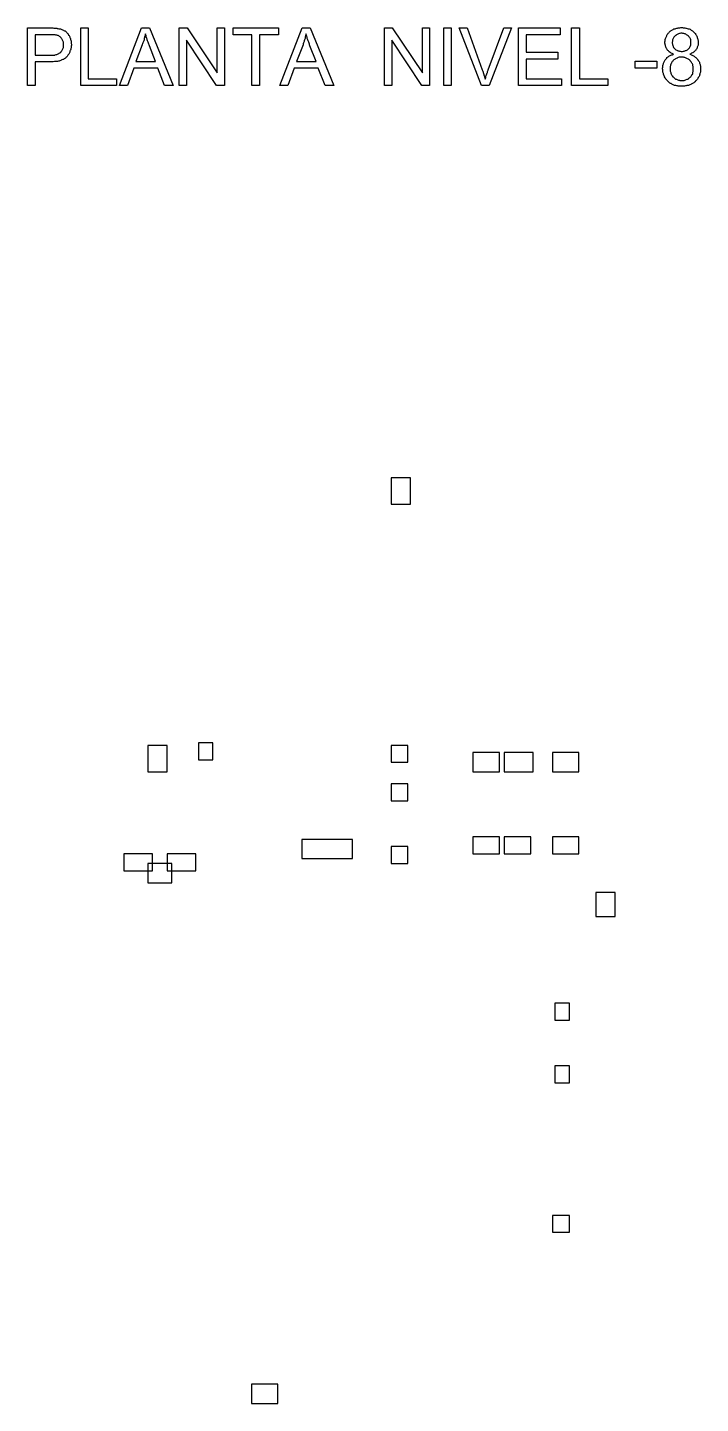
# Model space of a CAD drawing. Extents: x 60 to 159, y 56 to 257.
import ezdxf

# ---------------------------------------------------------------- set-up
doc = ezdxf.new("R2010")
doc.units = 0
doc.header["$MEASUREMENT"] = 0
doc.layers.add('C00-00-00-BLACK', color=7, linetype='Continuous')

msp = doc.modelspace()

# ---------------------------------------------------------------- linework, layer by layer
at = {"layer": 'C00-00-00-BLACK'}
for points in [[(60.3525, 248.624), (60.3525, 257.048), (63.5275, 257.048), (63.6556, 257.048), (63.8253, 257.048), (63.9519, 257.048), (64.0789, 257.048), (64.2056, 257.006), (64.2895, 257.006), (64.4179, 257.006), (64.5019, 257.006), (64.6285, 257.006), (64.7139, 256.963), (64.7982, 256.963), (64.7982, 256.963), (64.9249, 256.921), (65.0515, 256.921), (65.1799, 256.879), (65.2639, 256.836), (65.3905, 256.795), (65.4763, 256.752), (65.6029, 256.709), (65.6869, 256.667), (65.7722, 256.625), (65.8566, 256.582), (65.9419, 256.497), (66.0259, 256.456), (66.1098, 256.37), (66.1529, 256.286), (66.2383, 256.201), (66.3222, 256.117), (66.3649, 255.99), (66.4489, 255.904), (66.4916, 255.82), (66.5346, 255.736), (66.5759, 255.651), (66.6186, 255.567), (66.6612, 255.439), (66.6612, 255.355), (66.7025, 255.228), (66.7452, 255.101), (66.7452, 255.016), (66.7452, 254.889), (66.7452, 254.762), (66.7879, 254.635), (66.7879, 254.593), (66.7879, 254.508), (66.7452, 254.38), (66.7452, 254.254), (66.7452, 254.127), (66.7025, 254.043), (66.7025, 253.916), (66.6612, 253.788), (66.6186, 253.704), (66.5759, 253.62), (66.5346, 253.492), (66.4916, 253.407), (66.4489, 253.281), (66.4062, 253.195), (66.3222, 253.111), (66.2795, 253.026), (66.1956, 252.942), (66.1529, 252.858), (66.0686, 252.772), (66.0259, 252.729), (65.9832, 252.688), (65.8992, 252.603), (65.8139, 252.561), (65.7296, 252.519), (65.6869, 252.476), (65.6029, 252.433), (65.5175, 252.392), (65.3905, 252.349), (65.3066, 252.306), (65.2212, 252.264), (65.0946, 252.222), (65.0102, 252.18), (64.8836, 252.18), (64.7555, 252.137), (64.6712, 252.137), (64.5446, 252.096), (64.4179, 252.096), (64.2895, 252.096), (64.1216, 252.053), (63.9932, 252.053), (63.8665, 252.053), (63.6972, 252.053), (63.6129, 252.053), (61.4535, 252.053), (61.4535, 248.624), (60.3525, 248.624)], [(61.4535, 253.026), (63.6556, 253.026), (63.7826, 253.026), (63.9092, 253.068), (64.0789, 253.068), (64.2056, 253.068), (64.3322, 253.068), (64.4179, 253.111), (64.5446, 253.154), (64.6285, 253.154), (64.7555, 253.195), (64.8409, 253.238), (64.9249, 253.281), (65.0102, 253.322), (65.0946, 253.365), (65.1372, 253.407), (65.1799, 253.45), (65.2639, 253.534), (65.3066, 253.577), (65.3905, 253.661), (65.4332, 253.788), (65.4763, 253.873), (65.5175, 253.957), (65.5602, 254.084), (65.6029, 254.169), (65.6029, 254.296), (65.6029, 254.423), (65.6029, 254.55), (65.6029, 254.593), (65.6029, 254.678), (65.6029, 254.805), (65.6029, 254.932), (65.5602, 255.058), (65.5175, 255.142), (65.4763, 255.228), (65.4332, 255.355), (65.3905, 255.439), (65.3479, 255.481), (65.3066, 255.567), (65.2212, 255.651), (65.1372, 255.736), (65.0515, 255.778), (64.9249, 255.863), (64.8409, 255.904), (64.7555, 255.947), (64.6712, 255.99), (64.5859, 255.99), (64.5019, 255.99), (64.4179, 256.033), (64.2895, 256.033), (64.2056, 256.033), (64.0789, 256.033), (63.9519, 256.033), (63.7826, 256.033), (63.6129, 256.033), (63.6129, 256.033), (61.4535, 256.033), (61.4535, 253.026)], [(68.1426, 248.624), (68.1426, 257.048), (69.2436, 257.048), (69.2436, 249.597), (73.3915, 249.597), (73.3915, 248.624), (68.1426, 248.624)], [(73.8145, 248.624), (77.0322, 257.048), (78.2175, 257.048), (81.6889, 248.624), (80.4196, 248.624), (79.4452, 251.164), (75.9312, 251.164), (75.0013, 248.624), (73.8145, 248.624)], [(76.2275, 252.096), (79.1062, 252.096), (78.2175, 254.423), (78.1763, 254.55), (78.1332, 254.678), (78.0479, 254.805), (78.0066, 254.932), (77.9639, 255.058), (77.9212, 255.142), (77.8799, 255.271), (77.8799, 255.397), (77.8372, 255.481), (77.7946, 255.608), (77.7515, 255.694), (77.7102, 255.778), (77.7102, 255.904), (77.6676, 255.99), (77.6249, 256.074), (77.6249, 256.159), (77.6249, 256.159), (77.5836, 256.033), (77.5836, 255.947), (77.5409, 255.82), (77.4982, 255.694), (77.4982, 255.608), (77.4555, 255.481), (77.4139, 255.397), (77.4139, 255.271), (77.3712, 255.142), (77.3285, 255.058), (77.2859, 254.932), (77.2446, 254.846), (77.2019, 254.719), (77.1592, 254.593), (77.1592, 254.55), (76.2275, 252.096)], [(82.5775, 248.624), (82.5775, 257.048), (83.7212, 257.048), (88.1242, 250.445), (88.1242, 257.048), (89.1826, 257.048), (89.1826, 248.624), (88.0389, 248.624), (83.6359, 255.228), (83.6359, 248.624), (82.5775, 248.624)], [(93.2035, 248.624), (93.2035, 256.033), (90.4515, 256.033), (90.4515, 257.048), (97.0979, 257.048), (97.0979, 256.033), (94.3046, 256.033), (94.3046, 248.624), (93.2035, 248.624)], [(97.3102, 248.624), (100.569, 257.048), (101.756, 257.048), (105.227, 248.624), (103.957, 248.624), (102.941, 251.164), (99.4269, 251.164), (98.4952, 248.624), (97.3102, 248.624)], [(99.7659, 252.096), (102.602, 252.096), (101.713, 254.423), (101.67, 254.55), (101.628, 254.678), (101.586, 254.805), (101.544, 254.932), (101.501, 255.058), (101.46, 255.142), (101.417, 255.271), (101.374, 255.397), (101.331, 255.481), (101.331, 255.608), (101.29, 255.694), (101.247, 255.778), (101.205, 255.904), (101.205, 255.99), (101.163, 256.074), (101.121, 256.159), (101.121, 256.159), (101.121, 256.033), (101.078, 255.947), (101.078, 255.82), (101.035, 255.694), (100.994, 255.608), (100.994, 255.481), (100.951, 255.397), (100.908, 255.271), (100.867, 255.142), (100.867, 255.058), (100.824, 254.932), (100.782, 254.846), (100.739, 254.719), (100.697, 254.593), (100.697, 254.55), (99.7659, 252.096)], [(112.635, 248.624), (112.635, 257.048), (113.778, 257.048), (118.181, 250.445), (118.181, 257.048), (119.239, 257.048), (119.239, 248.624), (118.097, 248.624), (113.694, 255.228), (113.694, 248.624), (112.635, 248.624)], [(121.313, 248.624), (121.313, 257.048), (122.414, 257.048), (122.414, 248.624), (121.313, 248.624)], [(126.817, 248.624), (123.556, 257.048), (124.743, 257.048), (126.944, 250.909), (126.986, 250.825), (127.028, 250.698), (127.07, 250.571), (127.07, 250.486), (127.113, 250.359), (127.156, 250.232), (127.197, 250.147), (127.24, 250.02), (127.283, 249.936), (127.283, 249.809), (127.325, 249.724), (127.367, 249.597), (127.367, 249.554), (127.409, 249.64), (127.452, 249.767), (127.452, 249.893), (127.493, 249.979), (127.536, 250.106), (127.579, 250.19), (127.622, 250.317), (127.663, 250.445), (127.706, 250.529), (127.706, 250.656), (127.748, 250.741), (127.79, 250.868), (127.832, 250.909), (130.119, 257.048), (131.22, 257.048), (127.959, 248.624), (126.817, 248.624)], [(132.278, 248.624), (132.278, 257.048), (138.332, 257.048), (138.332, 256.033), (133.378, 256.033), (133.378, 253.492), (138.035, 253.492), (138.035, 252.476), (133.378, 252.476), (133.378, 249.597), (138.543, 249.597), (138.543, 248.624), (132.278, 248.624)], [(140.025, 248.624), (140.025, 257.048), (141.168, 257.048), (141.168, 249.597), (145.317, 249.597), (145.317, 248.624), (140.025, 248.624)], [(154.969, 253.195), (154.842, 253.238), (154.757, 253.281), (154.63, 253.322), (154.544, 253.407), (154.46, 253.45), (154.333, 253.534), (154.248, 253.577), (154.207, 253.661), (154.121, 253.746), (154.037, 253.831), (154.037, 253.873), (153.952, 253.957), (153.91, 254.043), (153.868, 254.127), (153.825, 254.254), (153.784, 254.339), (153.784, 254.466), (153.741, 254.593), (153.741, 254.678), (153.698, 254.805), (153.698, 254.889), (153.698, 255.016), (153.741, 255.142), (153.741, 255.271), (153.741, 255.355), (153.784, 255.481), (153.825, 255.567), (153.868, 255.694), (153.91, 255.778), (153.952, 255.863), (153.995, 255.99), (154.037, 256.074), (154.121, 256.159), (154.164, 256.243), (154.248, 256.329), (154.333, 256.413), (154.376, 256.456), (154.46, 256.54), (154.544, 256.582), (154.63, 256.667), (154.714, 256.709), (154.799, 256.752), (154.883, 256.795), (155.01, 256.879), (155.096, 256.921), (155.18, 256.921), (155.306, 256.963), (155.435, 257.006), (155.519, 257.006), (155.645, 257.048), (155.772, 257.048), (155.9, 257.048), (156.027, 257.091), (156.154, 257.091), (156.281, 257.091), (156.365, 257.048), (156.493, 257.048), (156.62, 257.048), (156.746, 257.006), (156.831, 257.006), (156.959, 256.963), (157.085, 256.921), (157.17, 256.921), (157.255, 256.879), (157.382, 256.836), (157.466, 256.752), (157.551, 256.709), (157.635, 256.667), (157.719, 256.582), (157.805, 256.54), (157.889, 256.456), (157.889, 256.456), (157.974, 256.37), (158.058, 256.286), (158.144, 256.201), (158.228, 256.074), (158.271, 255.99), (158.313, 255.904), (158.355, 255.82), (158.44, 255.694), (158.44, 255.608), (158.481, 255.481), (158.524, 255.397), (158.524, 255.271), (158.567, 255.185), (158.567, 255.058), (158.567, 254.932), (158.567, 254.889), (158.567, 254.762), (158.567, 254.635), (158.567, 254.508), (158.524, 254.423), (158.481, 254.296), (158.44, 254.212), (158.397, 254.084), (158.355, 254), (158.313, 253.916), (158.271, 253.873), (158.228, 253.788), (158.144, 253.704), (158.058, 253.62), (157.974, 253.534), (157.889, 253.492), (157.805, 253.407), (157.719, 253.365), (157.593, 253.322), (157.508, 253.238), (157.382, 253.195), (157.339, 253.195), (157.466, 253.154), (157.551, 253.111), (157.678, 253.068), (157.805, 252.984), (157.889, 252.942), (157.974, 252.899), (158.058, 252.815), (158.144, 252.772), (158.228, 252.688), (158.313, 252.603), (158.397, 252.519), (158.481, 252.433), (158.524, 252.392), (158.567, 252.264), (158.651, 252.18), (158.694, 252.096), (158.736, 252.01), (158.778, 251.883), (158.82, 251.799), (158.863, 251.671), (158.863, 251.587), (158.906, 251.46), (158.906, 251.333), (158.906, 251.205), (158.906, 251.121), (158.906, 251.037), (158.906, 250.909), (158.906, 250.782), (158.906, 250.698), (158.906, 250.571), (158.863, 250.445), (158.82, 250.359), (158.82, 250.232), (158.778, 250.147), (158.736, 250.02), (158.694, 249.936), (158.651, 249.851), (158.567, 249.767), (158.524, 249.64), (158.481, 249.554), (158.397, 249.47), (158.313, 249.386), (158.228, 249.301), (158.185, 249.217), (158.144, 249.217), (158.101, 249.131), (158.017, 249.089), (157.932, 249.005), (157.847, 248.962), (157.719, 248.878), (157.635, 248.835), (157.551, 248.792), (157.466, 248.751), (157.339, 248.708), (157.255, 248.666), (157.127, 248.624), (157.043, 248.582), (156.916, 248.582), (156.831, 248.539), (156.704, 248.539), (156.577, 248.496), (156.45, 248.496), (156.323, 248.496), (156.238, 248.496), (156.154, 248.496), (156.027, 248.496), (155.9, 248.496), (155.772, 248.496), (155.645, 248.496), (155.561, 248.539), (155.435, 248.539), (155.306, 248.582), (155.222, 248.624), (155.096, 248.624), (155.01, 248.666), (154.883, 248.708), (154.799, 248.751), (154.714, 248.792), (154.63, 248.878), (154.503, 248.921), (154.418, 248.962), (154.333, 249.047), (154.248, 249.089), (154.164, 249.174), (154.121, 249.217), (154.08, 249.301), (153.995, 249.386), (153.91, 249.47), (153.825, 249.554), (153.784, 249.64), (153.741, 249.724), (153.656, 249.851), (153.614, 249.936), (153.571, 250.02), (153.529, 250.147), (153.486, 250.232), (153.486, 250.359), (153.445, 250.445), (153.402, 250.571), (153.402, 250.698), (153.402, 250.782), (153.402, 250.909), (153.359, 251.037), (153.359, 251.079), (153.359, 251.164), (153.402, 251.291), (153.402, 251.418), (153.402, 251.544), (153.445, 251.671), (153.486, 251.757), (153.486, 251.883), (153.529, 251.967), (153.571, 252.053), (153.614, 252.18), (153.698, 252.264), (153.741, 252.349), (153.784, 252.433), (153.868, 252.519), (153.952, 252.603), (153.995, 252.688), (154.08, 252.772), (154.164, 252.815), (154.248, 252.899), (154.376, 252.942), (154.46, 252.984), (154.544, 253.026), (154.672, 253.111), (154.799, 253.111), (154.883, 253.154), (154.969, 253.195), (154.969, 253.195)], [(154.757, 254.932), (154.757, 254.805), (154.799, 254.719), (154.799, 254.593), (154.842, 254.466), (154.883, 254.38), (154.926, 254.296), (154.969, 254.169), (155.053, 254.084), (155.096, 254), (155.138, 253.957), (155.222, 253.873), (155.306, 253.831), (155.435, 253.788), (155.519, 253.704), (155.603, 253.661), (155.731, 253.661), (155.815, 253.62), (155.942, 253.62), (156.068, 253.577), (156.154, 253.577), (156.281, 253.577), (156.407, 253.62), (156.493, 253.62), (156.62, 253.661), (156.704, 253.704), (156.831, 253.746), (156.916, 253.788), (157, 253.831), (157.085, 253.916), (157.127, 253.957), (157.212, 254.043), (157.296, 254.127), (157.339, 254.212), (157.382, 254.339), (157.423, 254.423), (157.466, 254.55), (157.508, 254.635), (157.508, 254.762), (157.508, 254.889), (157.508, 254.889), (157.508, 255.016), (157.508, 255.101), (157.466, 255.228), (157.466, 255.312), (157.423, 255.439), (157.382, 255.524), (157.296, 255.608), (157.255, 255.736), (157.17, 255.82), (157.127, 255.863), (157.043, 255.904), (156.959, 255.99), (156.873, 256.033), (156.746, 256.117), (156.661, 256.159), (156.577, 256.159), (156.45, 256.201), (156.323, 256.201), (156.238, 256.243), (156.154, 256.243), (156.027, 256.243), (155.9, 256.201), (155.815, 256.201), (155.688, 256.159), (155.603, 256.117), (155.476, 256.074), (155.392, 256.033), (155.306, 255.947), (155.222, 255.904), (155.18, 255.863), (155.096, 255.778), (155.01, 255.694), (154.969, 255.567), (154.883, 255.481), (154.842, 255.397), (154.799, 255.271), (154.799, 255.185), (154.799, 255.058), (154.757, 254.932), (154.757, 254.932), (154.757, 254.932)], [(149.338, 251.164), (149.338, 252.18), (152.513, 252.18), (152.513, 251.164), (149.338, 251.164)], [(154.46, 251.037), (154.46, 250.952), (154.46, 250.825), (154.46, 250.698), (154.503, 250.613), (154.544, 250.486), (154.544, 250.402), (154.63, 250.275), (154.672, 250.19), (154.714, 250.106), (154.757, 250.02), (154.842, 249.893), (154.926, 249.851), (155.01, 249.767), (155.096, 249.683), (155.18, 249.597), (155.265, 249.554), (155.392, 249.513), (155.476, 249.47), (155.603, 249.428), (155.688, 249.386), (155.815, 249.386), (155.9, 249.344), (156.027, 249.344), (156.154, 249.344), (156.154, 249.344), (156.281, 249.344), (156.407, 249.344), (156.534, 249.344), (156.62, 249.386), (156.746, 249.428), (156.831, 249.47), (156.959, 249.513), (157.043, 249.554), (157.127, 249.597), (157.212, 249.683), (157.296, 249.724), (157.382, 249.809), (157.382, 249.809), (157.466, 249.893), (157.551, 249.979), (157.593, 250.063), (157.635, 250.147), (157.719, 250.232), (157.762, 250.359), (157.805, 250.445), (157.805, 250.571), (157.847, 250.656), (157.847, 250.782), (157.847, 250.909), (157.847, 251.037), (157.847, 251.121), (157.847, 251.248), (157.847, 251.375), (157.805, 251.503), (157.805, 251.587), (157.762, 251.671), (157.719, 251.799), (157.635, 251.883), (157.593, 251.967), (157.551, 252.053), (157.466, 252.137), (157.382, 252.222), (157.382, 252.264), (157.296, 252.349), (157.212, 252.392), (157.127, 252.476), (157, 252.519), (156.916, 252.561), (156.831, 252.603), (156.704, 252.645), (156.62, 252.688), (156.493, 252.688), (156.407, 252.729), (156.281, 252.729), (156.154, 252.729), (156.111, 252.729), (156.027, 252.729), (155.9, 252.729), (155.772, 252.729), (155.645, 252.688), (155.561, 252.645), (155.476, 252.603), (155.349, 252.561), (155.265, 252.519), (155.18, 252.476), (155.096, 252.392), (155.01, 252.349), (154.926, 252.264), (154.842, 252.18), (154.757, 252.096), (154.714, 252.01), (154.672, 251.926), (154.587, 251.799), (154.544, 251.714), (154.503, 251.587), (154.503, 251.503), (154.46, 251.375), (154.46, 251.291), (154.46, 251.164), (154.46, 251.037), (154.46, 251.037)], [(113.594, 187.325), (116.417, 187.325), (116.417, 191.206), (113.594, 191.206), (113.594, 187.325)], [(77.9639, 148.167), (80.7861, 148.167), (80.7861, 152.047), (77.9639, 152.047), (77.9639, 148.167)], [(85.3722, 149.931), (87.4889, 149.931), (87.4889, 152.4), (85.3722, 152.4), (85.3722, 149.931)], [(113.594, 149.578), (116.064, 149.578), (116.064, 152.047), (113.594, 152.047), (113.594, 149.578)], [(125.589, 148.167), (129.469, 148.167), (129.469, 150.989), (125.589, 150.989), (125.589, 148.167)], [(130.175, 148.167), (134.408, 148.167), (134.408, 150.989), (130.175, 150.989), (130.175, 148.167)], [(137.231, 148.167), (141.111, 148.167), (141.111, 150.989), (137.231, 150.989), (137.231, 148.167)], [(113.594, 143.933), (116.064, 143.933), (116.064, 146.403), (113.594, 146.403), (113.594, 143.933)], [(100.542, 135.467), (107.95, 135.467), (107.95, 138.289), (100.542, 138.289), (100.542, 135.467)], [(113.594, 134.761), (116.064, 134.761), (116.064, 137.231), (113.594, 137.231), (113.594, 134.761)], [(125.589, 136.172), (129.469, 136.172), (129.469, 138.642), (125.589, 138.642), (125.589, 136.172)], [(130.175, 136.172), (134.056, 136.172), (134.056, 138.642), (130.175, 138.642), (130.175, 136.172)], [(137.231, 136.172), (141.111, 136.172), (141.111, 138.642), (137.231, 138.642), (137.231, 136.172)], [(74.4361, 133.703), (78.6694, 133.703), (78.6694, 136.172), (74.4361, 136.172), (74.4361, 133.703)], [(80.7861, 133.703), (85.0194, 133.703), (85.0194, 136.172), (80.7861, 136.172), (80.7861, 133.703)], [(77.9639, 131.939), (81.4917, 131.939), (81.4917, 134.761), (77.9639, 134.761), (77.9639, 131.939)], [(143.581, 127), (146.403, 127), (146.403, 130.528), (143.581, 130.528), (143.581, 127)], [(137.583, 111.831), (139.7, 111.831), (139.7, 114.3), (137.583, 114.3), (137.583, 111.831)], [(137.583, 102.658), (139.7, 102.658), (139.7, 105.128), (137.583, 105.128), (137.583, 102.658)], [(137.231, 80.7861), (139.7, 80.7861), (139.7, 83.2556), (137.231, 83.2556), (137.231, 80.7861)], [(93.1333, 55.7389), (97.0139, 55.7389), (97.0139, 58.5611), (93.1333, 58.5611), (93.1333, 55.7389)]]:
    msp.add_lwpolyline(points, close=True, dxfattribs=at)

doc.saveas('drawing.dxf')
